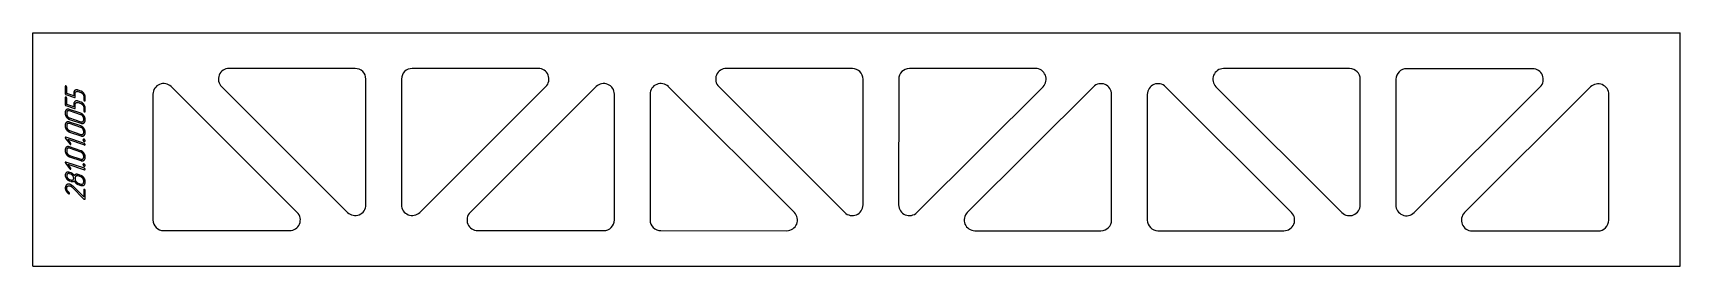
# Model space of a CAD drawing. Header units: millimetres. Extents: x 27 to 2338, y 46 to 374.
import ezdxf

# ---------------------------------------------------------------- set-up
doc = ezdxf.new("R2010")
doc.units = ezdxf.units.MM
doc.linetypes.add('K5LT_BASIC', pattern=[0])
doc.layers.add('Engraving', color=7, linetype='Continuous')

msp = doc.modelspace()

# ---------------------------------------------------------------- linework, layer by layer
at = {"color": 143, "linetype": 'K5LT_BASIC', "lineweight": 25, "true_color": 0x33acca}
for p, q in [((27.1, 45.7), (27.1, 373.7)), ((27.1, 373.7), (2337.6, 373.7)), ((2337.6, 45.7), (2337.6, 373.7)), ((479.1, 323.7), (302.3, 323.7)), ((735.9, 323.7), (559.1, 323.7)), ((1176.6, 323.6), (999.8, 323.7)), ((1433.4, 323.6), (1256.6, 323.6)), ((1874, 323.5), (1697.2, 323.5)), ((494.1, 131.9), (494.1, 308.7)), ((544.1, 308.7), (544.1, 131.9)), ((1191.5, 131.8), (1191.6, 308.6)), ((1241.6, 308.6), (1241.5, 131.8)), ((1888.9, 131.7), (1889, 308.5)), ((1939, 308.4), (1938.9, 131.7)), ((2130.8, 323.4), (1954, 323.4)), ((195.4, 287.5), (195.4, 110.7)), ((397.8, 121.3), (221, 298.1)), ((291.7, 298.1), (468.5, 121.3)), ((569.7, 121.3), (746.5, 298.1)), ((817.2, 298.1), (640.4, 121.3)), ((842.8, 110.7), (842.8, 287.5)), ((892.8, 287.5), (892.8, 110.7)), ((1095.2, 121.2), (918.4, 298.1)), ((989.1, 298.1), (1165.9, 121.2)), ((1267.1, 121.2), (1444, 298)), ((1514.7, 298), (1337.8, 121.2)), ((1540.2, 110.5), (1540.3, 287.3)), ((1590.3, 287.3), (1590.2, 110.5)), ((1792.6, 121.1), (1615.9, 297.9)), ((1686.6, 297.9), (1863.3, 121.1)), ((1964.5, 121), (2141.4, 297.8)), ((2212.1, 297.7), (2035.3, 121)), ((2237.6, 110.3), (2237.7, 287.1)), ((210.4, 95.7), (387.2, 95.7)), ((651, 95.7), (827.8, 95.7)), ((907.8, 95.7), (1084.6, 95.6)), ((1348.4, 95.6), (1525.2, 95.5)), ((1605.2, 95.5), (1782, 95.5)), ((2045.8, 95.4), (2222.6, 95.3)), ((27.1, 45.7), (2337.6, 45.7))]:
    msp.add_line(p, q, dxfattribs=at)
for centre, start, end in [((302.3, 308.7), 89.9967, 224.9985), ((479.1, 308.7), 359.9967, 89.9967), ((559.1, 308.7), 89.9967, 179.9967), ((735.9, 308.7), 314.9949, 89.9967), ((999.8, 308.7), 89.9896, 224.9914), ((1176.6, 308.6), 359.9896, 89.9896), ((1256.6, 308.6), 89.9896, 179.9896), ((1433.4, 308.6), 314.9879, 89.9896), ((1697.2, 308.5), 89.9826, 224.9843), ((210.4, 287.5), 44.9985, 180.0002), ((827.8, 287.5), 359.9932, 134.9949), ((907.8, 287.5), 44.9914, 179.9932), ((1525.3, 287.3), 359.9861, 134.9879), ((1605.3, 287.3), 44.9843, 179.9861), ((1874, 308.5), 359.9826, 89.9826), ((1954, 308.4), 89.9826, 179.9826), ((2130.8, 308.4), 314.9808, 89.9826), ((2222.7, 287.1), 359.979, 134.9808), ((387.2, 110.7), 270.0002, 44.9985), ((479.1, 131.9), 224.9985, 359.9967), ((559.1, 131.9), 179.9967, 314.9949), ((651, 110.7), 134.9949, 269.9932), ((1084.6, 110.6), 269.9932, 44.9914), ((1176.5, 131.8), 224.9914, 359.9896), ((1256.5, 131.8), 179.9896, 314.9879), ((1348.4, 110.6), 134.9879, 269.9861), ((1782, 110.5), 269.9861, 44.9843), ((1873.9, 131.7), 224.9843, 359.9826), ((1953.9, 131.6), 179.9826, 314.9808), ((2045.9, 110.4), 134.9808, 269.979), ((210.4, 110.7), 180.0002, 270.0002), ((827.8, 110.7), 269.9932, 359.9932), ((907.8, 110.7), 179.9932, 269.9932), ((1525.2, 110.5), 269.9861, 359.9861), ((1605.2, 110.5), 179.9861, 269.9861), ((2222.6, 110.3), 269.979, 359.979)]:
    msp.add_arc(centre, 15, start, end, dxfattribs=at)
at = {"layer": 'Engraving', "color": 143, "linetype": 'K5LT_BASIC', "lineweight": 25, "true_color": 0x33acca}
for p, q in [((72.4, 298.4), (72.4, 288.4)), ((72.4, 282.8), (72.4, 272.9)), ((73.4, 287.1), (85.4, 283)), ((74.4, 288.7), (74.4, 297.7)), ((84.4, 285.4), (74.4, 288.7)), ((74.4, 273.2), (74.4, 282.1)), ((84.4, 289.4), (84.4, 285.4)), ((86.4, 283.7), (86.4, 288.7)), ((94.3, 291.9), (90.3, 293.3)), ((90.3, 291.3), (94.3, 289.9)), ((94.3, 276.4), (90.3, 277.7)), ((98.3, 284.6), (98.3, 279.6)), ((100.3, 279), (100.3, 284)), ((72.4, 262.1), (72.4, 260.1)), ((73.4, 271.5), (85.4, 267.5)), ((84.4, 269.8), (74.4, 273.2)), ((74.4, 261.4), (74.4, 259.4)), ((94.3, 260.6), (78.4, 266)), ((94.3, 258.6), (78.4, 264)), ((84.4, 273.8), (84.4, 269.8)), ((86.4, 268.1), (86.4, 273.1)), ((90.3, 275.7), (94.3, 274.4)), ((98.3, 269.1), (98.3, 264.1)), ((100.3, 263.4), (100.3, 268.4)), ((72.4, 244.3), (72.4, 242.3)), ((74.4, 243.6), (74.4, 241.6)), ((78.4, 254.1), (94.3, 248.7)), ((78.4, 252.1), (94.3, 246.7)), ((94.3, 242.8), (78.4, 248.2)), ((94.3, 240.8), (78.4, 246.2)), ((78.4, 236.3), (94.3, 230.9)), ((78.4, 234.3), (94.3, 228.9)), ((98.3, 251.3), (98.3, 253.3)), ((98.3, 233.5), (98.3, 235.5)), ((100.3, 250.6), (100.3, 252.6)), ((100.3, 232.8), (100.3, 234.8)), ((72.4, 209.5), (72.4, 207.5)), ((72.7, 225.4), (78.7, 217.5)), ((99.3, 218.1), (73.4, 226.9)), ((74.4, 208.8), (74.4, 206.8)), ((80.1, 218.4), (75.8, 224.1)), ((75.8, 224.1), (99.3, 216.1)), ((94.3, 208), (78.4, 213.4)), ((94.3, 206), (78.4, 211.4)), ((72.7, 190.6), (78.7, 182.6)), ((99.3, 183.3), (73.4, 192.1)), ((80.1, 183.6), (75.8, 189.3)), ((75.8, 189.3), (99.3, 181.3)), ((78.4, 201.5), (94.3, 196.1)), ((78.4, 199.5), (94.3, 194.1)), ((98.3, 198.7), (98.3, 200.7)), ((100.3, 198), (100.3, 200)), ((72.4, 173.6), (72.4, 173)), ((72.4, 173), (72.5, 172.3)), ((72.5, 172.3), (72.8, 171.2)), ((77.1, 177.9), (76, 178)), ((77.7, 177.8), (77.1, 177.9)), ((78.4, 177.6), (77.7, 177.8)), ((78.3, 165.7), (80.4, 165)), ((80.4, 176.9), (78.4, 177.6)), ((80.4, 174.9), (78.4, 175.6)), ((78.4, 167.6), (80.4, 167)), ((86.3, 169.9), (86.3, 167.9)), ((94.3, 173.2), (90.3, 174.5)), ((94.3, 171.2), (90.3, 172.5)), ((90.3, 162.6), (94.3, 161.2)), ((98.3, 163.9), (98.3, 165.8)), ((100.3, 163.2), (100.3, 165.2)), ((77.1, 147.7), (77.5, 147.5)), ((80.7, 157.9), (81.4, 157.3)), ((81.4, 157.3), (82.2, 156.7)), ((82.2, 156.7), (98.7, 140.1)), ((98.3, 143), (83.3, 158)), ((90.3, 160.6), (94.3, 159.2)), ((98.3, 153), (98.3, 143)), ((100.3, 140.4), (100.3, 152.3))]:
    msp.add_line(p, q, dxfattribs=at)
for points in [[(72.7, 298.9), (72.4, 298.7), (72.4, 298.4)], [(72.4, 288.4), (72.4, 287.4), (73.4, 287.1)], [(72.7, 283.4), (72.4, 283.2), (72.4, 282.8)], [(73.4, 299), (73, 299.2), (72.7, 298.9)], [(73.4, 283.5), (73, 283.6), (72.7, 283.4)], [(74.1, 298.5), (73.8, 298.9), (73.4, 299)], [(74.1, 283), (73.8, 283.4), (73.4, 283.5)], [(74.4, 297.7), (74.4, 298.2), (74.1, 298.5)], [(74.4, 282.1), (74.4, 282.6), (74.1, 283)], [(86.1, 293), (84.4, 291.8), (84.4, 289.4)], [(86.1, 277.4), (84.4, 276.2), (84.4, 273.8)], [(85.4, 283), (86.4, 282.7), (86.4, 283.7)], [(90.3, 293.3), (87.9, 294.1), (86.1, 293)], [(90.3, 277.7), (87.9, 278.6), (86.1, 277.4)], [(86.4, 288.7), (86.4, 290.3), (87.5, 291.1)], [(87.5, 291.1), (88.7, 291.9), (90.3, 291.3)], [(98.5, 288.7), (96.7, 291.1), (94.3, 291.9)], [(94.3, 289.9), (96, 289.4), (97.1, 287.8)], [(97.1, 287.8), (98.3, 286.3), (98.3, 284.6)], [(98.3, 279.6), (98.3, 279.1), (98.7, 278.8)], [(100.3, 284), (100.3, 286.4), (98.5, 288.7)], [(98.7, 278.8), (99, 278.4), (99.3, 278.3)], [(99.3, 278.3), (99.7, 278.2), (100, 278.3)], [(100, 278.3), (100.3, 278.5), (100.3, 279)], [(72.4, 272.9), (72.4, 271.9), (73.4, 271.5)], [(74.1, 265.7), (72.4, 264.5), (72.4, 262.1)], [(72.4, 260.1), (72.4, 257.6), (74.2, 255.2)], [(78.4, 266), (75.9, 266.9), (74.1, 265.7)], [(74.2, 255.2), (76, 252.9), (78.4, 252.1)], [(75.6, 263.8), (74.4, 263), (74.4, 261.4)], [(74.4, 259.4), (74.4, 257.7), (75.6, 256.2)], [(78.4, 264), (76.7, 264.6), (75.6, 263.8)], [(75.6, 256.2), (76.7, 254.6), (78.4, 254.1)], [(85.4, 267.5), (86.4, 267.1), (86.4, 268.1)], [(86.4, 273.1), (86.4, 274.8), (87.5, 275.5)], [(87.5, 275.5), (88.7, 276.3), (90.3, 275.7)], [(98.5, 273.2), (96.7, 275.5), (94.3, 276.4)], [(94.3, 274.4), (96, 273.8), (97.1, 272.3)], [(98.5, 257.4), (96.7, 259.8), (94.3, 260.6)], [(97.1, 256.5), (96, 258), (94.3, 258.6)], [(97.1, 272.3), (98.3, 270.7), (98.3, 269.1)], [(98.3, 253.3), (98.3, 254.9), (97.1, 256.5)], [(98.3, 264.1), (98.3, 263.6), (98.7, 263.2)], [(100.3, 268.4), (100.3, 270.8), (98.5, 273.2)], [(100.3, 252.6), (100.3, 255.1), (98.5, 257.4)], [(98.7, 263.2), (99, 262.8), (99.3, 262.7)], [(99.3, 262.7), (99.7, 262.6), (100, 262.8)], [(100, 262.8), (100.3, 262.9), (100.3, 263.4)], [(74.1, 247.9), (72.4, 246.7), (72.4, 244.3)], [(72.4, 242.3), (72.4, 239.8), (74.2, 237.4)], [(78.4, 248.2), (75.9, 249.1), (74.1, 247.9)], [(74.2, 237.4), (76, 235.1), (78.4, 234.3)], [(75.6, 246), (74.4, 245.2), (74.4, 243.6)], [(74.4, 241.6), (74.4, 240), (75.6, 238.4)], [(78.4, 246.2), (76.7, 246.8), (75.6, 246)], [(75.6, 238.4), (76.7, 236.8), (78.4, 236.3)], [(94.3, 248.7), (95.9, 248.1), (97.1, 248.9)], [(94.3, 246.7), (96.8, 245.8), (98.5, 247.1)], [(98.5, 239.6), (96.7, 242), (94.3, 242.8)], [(97.1, 238.7), (96, 240.3), (94.3, 240.8)], [(94.3, 230.9), (95.9, 230.3), (97.1, 231.1)], [(97.1, 248.9), (98.3, 249.7), (98.3, 251.3)], [(98.3, 235.5), (98.3, 237.1), (97.1, 238.7)], [(97.1, 231.1), (98.3, 231.9), (98.3, 233.5)], [(98.5, 247.1), (100.3, 248.3), (100.3, 250.6)], [(100.3, 234.8), (100.3, 237.3), (98.5, 239.6)], [(98.5, 229.3), (100.3, 230.5), (100.3, 232.8)], [(72.7, 226.8), (72.4, 226.6), (72.4, 226.2)], [(72.4, 226.2), (72.4, 225.8), (72.7, 225.4)], [(74.1, 213.1), (72.4, 211.9), (72.4, 209.5)], [(73.4, 226.9), (73, 227.1), (72.7, 226.8)], [(78.4, 213.4), (75.9, 214.3), (74.1, 213.1)], [(75.6, 211.2), (74.4, 210.4), (74.4, 208.8)], [(78.4, 211.4), (76.7, 212), (75.6, 211.2)], [(78.7, 217.5), (79.2, 217), (79.4, 216.9)], [(79.4, 216.9), (79.8, 216.8), (80.1, 217)], [(80.4, 217.6), (80.4, 218), (80.1, 218.4)], [(80.1, 217), (80.4, 217.2), (80.4, 217.6)], [(94.3, 228.9), (96.8, 228), (98.5, 229.3)], [(98.5, 204.8), (96.7, 207.2), (94.3, 208)], [(97.8, 224), (97.3, 223.7), (97.3, 223.2)], [(97.3, 223.2), (97.3, 222.4), (97.9, 221.9)], [(98.8, 224.2), (98.2, 224.3), (97.8, 224)], [(97.9, 221.9), (98.4, 221.3), (98.8, 221.2)], [(99.8, 223.4), (99.3, 224), (98.8, 224.2)], [(98.8, 221.2), (99.4, 221), (99.8, 221.2)], [(100, 217.6), (99.7, 217.9), (99.3, 218.1)], [(99.3, 216.1), (99.8, 215.9), (100, 216.2)], [(100.3, 222.2), (100.3, 222.9), (99.8, 223.4)], [(99.8, 221.2), (100.3, 221.5), (100.3, 222.2)], [(100.3, 216.8), (100.3, 217.2), (100, 217.6)], [(100, 216.2), (100.3, 216.6), (100.3, 216.8)], [(72.4, 207.5), (72.4, 205), (74.2, 202.6)], [(72.7, 192), (72.4, 191.8), (72.4, 191.4)], [(72.4, 191.4), (72.4, 191), (72.7, 190.6)], [(73.4, 192.1), (73, 192.2), (72.7, 192)], [(74.2, 202.6), (76, 200.3), (78.4, 199.5)], [(74.4, 206.8), (74.4, 205.1), (75.6, 203.6)], [(75.6, 203.6), (76.7, 202), (78.4, 201.5)], [(97.1, 203.9), (96, 205.4), (94.3, 206)], [(94.3, 196.1), (95.9, 195.5), (97.1, 196.3)], [(94.3, 194.1), (96.8, 193.2), (98.5, 194.5)], [(98.3, 200.7), (98.3, 202.3), (97.1, 203.9)], [(97.1, 196.3), (98.3, 197.1), (98.3, 198.7)], [(97.8, 189.2), (97.3, 188.9), (97.3, 188.4)], [(97.3, 188.4), (97.3, 187.6), (97.9, 187.1)], [(98.8, 189.3), (98.2, 189.5), (97.8, 189.2)], [(97.9, 187.1), (98.4, 186.5), (98.8, 186.4)], [(100.3, 200), (100.3, 202.5), (98.5, 204.8)], [(98.5, 194.5), (100.3, 195.7), (100.3, 198)], [(99.8, 188.6), (99.3, 189.2), (98.8, 189.3)], [(98.8, 186.4), (99.4, 186.2), (99.8, 186.4)], [(100.3, 187.3), (100.3, 188.1), (99.8, 188.6)], [(99.8, 186.4), (100.3, 186.7), (100.3, 187.3)], [(74.1, 177.3), (72.4, 176.1), (72.4, 173.6)], [(72.8, 171.2), (73.2, 170), (74.1, 168.8)], [(76, 178), (75, 177.9), (74.1, 177.3)], [(74.1, 168.8), (76, 166.4), (78.3, 165.7)], [(75.6, 175.4), (74.4, 174.6), (74.4, 173)], [(74.4, 173), (74.4, 171.3), (75.5, 169.8)], [(75.5, 169.8), (76.7, 168.2), (78.4, 167.6)], [(78.4, 175.6), (76.7, 176.2), (75.6, 175.4)], [(78.7, 182.6), (79.2, 182.2), (79.4, 182.1)], [(79.4, 182.1), (79.8, 182), (80.1, 182.2)], [(80.4, 182.8), (80.4, 183.2), (80.1, 183.6)], [(80.1, 182.2), (80.4, 182.4), (80.4, 182.8)], [(83, 175.5), (81.8, 176.4), (80.4, 176.9)], [(83.2, 172.8), (82.1, 174.3), (80.4, 174.9)], [(80.4, 167), (82, 166.4), (83.2, 167.2)], [(80.4, 165), (81.8, 164.5), (83, 164.7)], [(85, 173.1), (84.1, 174.5), (83, 175.5)], [(83, 164.7), (84.2, 164.9), (85, 165.6)], [(84.3, 169.6), (84.3, 171.2), (83.2, 172.8)], [(83.2, 167.2), (84.3, 167.9), (84.3, 169.6)], [(87.2, 174.7), (85.7, 174.2), (85, 173.1)], [(85, 165.6), (86, 163.7), (87.4, 162.4)], [(87.5, 172.3), (86.3, 171.6), (86.3, 169.9)], [(86.3, 167.9), (86.3, 166.3), (87.5, 164.7)], [(90.3, 174.5), (88.6, 175.1), (87.2, 174.7)], [(87.4, 162.4), (88.8, 161.1), (90.3, 160.6)], [(90.3, 172.5), (88.7, 173.1), (87.5, 172.3)], [(87.5, 164.7), (88.7, 163.1), (90.3, 162.6)], [(98.5, 170), (96.8, 172.3), (94.3, 173.2)], [(97.1, 169.1), (96, 170.6), (94.3, 171.2)], [(98.3, 165.8), (98.3, 167.5), (97.1, 169.1)], [(97.1, 161.5), (98.3, 162.3), (98.3, 163.9)], [(100.3, 165.2), (100.3, 167.7), (98.5, 170)], [(98.5, 159.6), (100.3, 160.9), (100.3, 163.2)], [(100, 182.8), (99.7, 183.1), (99.3, 183.3)], [(99.3, 181.3), (99.8, 181.1), (100, 181.3)], [(100.3, 182), (100.3, 182.4), (100, 182.8)], [(100, 181.3), (100.3, 181.8), (100.3, 182)], [(74.3, 160), (72.4, 158.4), (72.4, 155.6)], [(72.4, 155.6), (72.4, 153.5), (73.5, 151.5)], [(73.5, 151.5), (74.7, 149.4), (77.1, 147.7)], [(79.2, 160.7), (76.4, 161.6), (74.3, 160)], [(74.4, 155), (74.4, 156), (74.8, 156.8)], [(75.2, 152.1), (74.4, 153.6), (74.4, 155)], [(74.8, 156.8), (75.2, 157.6), (75.8, 158.1)], [(77.8, 149.3), (76, 150.7), (75.2, 152.1)], [(75.8, 158.1), (77.2, 159.3), (79.2, 158.6)], [(77.5, 147.5), (77.9, 147.4), (78.2, 147.6)], [(78.3, 148.8), (78.1, 149.1), (77.8, 149.3)], [(78.2, 147.6), (78.5, 147.8), (78.5, 148.2)], [(78.5, 148.2), (78.4, 148.6), (78.3, 148.8)], [(81.1, 159.7), (80.2, 160.3), (79.2, 160.7)], [(79.2, 158.6), (80, 158.4), (80.7, 157.9)], [(83.3, 158), (82.1, 159.1), (81.1, 159.7)], [(94.3, 161.2), (95.9, 160.7), (97.1, 161.5)], [(94.3, 159.2), (96.8, 158.4), (98.5, 159.6)], [(98.6, 153.6), (98.3, 153.4), (98.3, 153)], [(99.3, 153.7), (98.9, 153.8), (98.6, 153.6)], [(98.7, 140.1), (98.9, 139.9), (99.2, 139.8)], [(99.2, 139.8), (99.6, 139.7), (99.9, 139.8)], [(99.9, 153.2), (99.6, 153.5), (99.3, 153.7)], [(100.3, 152.3), (100.3, 152.8), (99.9, 153.2)], [(99.9, 139.8), (100.3, 140.1), (100.3, 140.4)]]:
    msp.add_open_spline(points, degree=2, dxfattribs=at)

doc.saveas('drawing.dxf')
